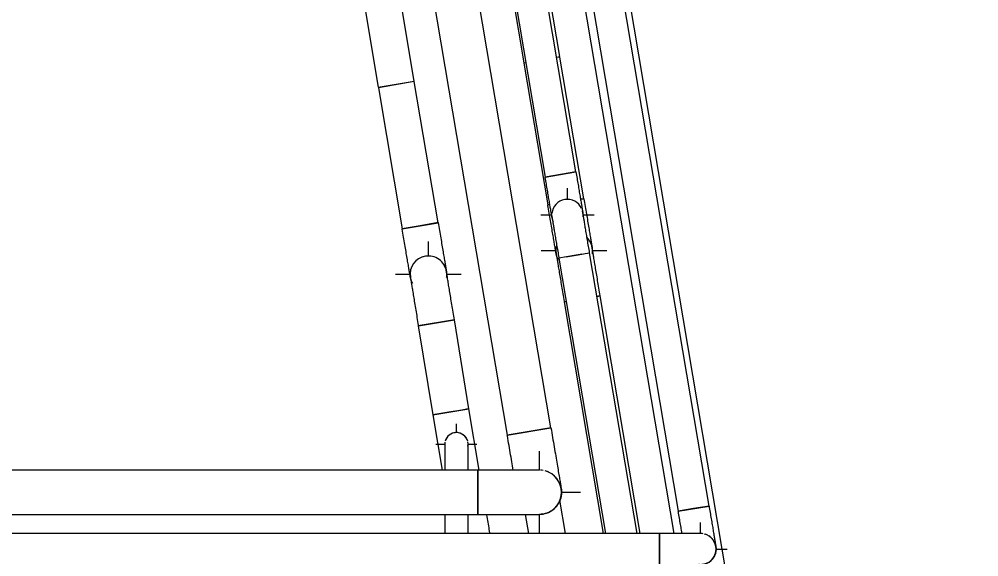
# Model space of a CAD drawing. Header units: millimetres. Extents: x -6115 to 17030, y -699 to 33206.
# Drawn here: x 8927 to 11267, y 3861 to 5171 of the extents above; entities that cross this region are included whole.
import ezdxf

# ---------------------------------------------------------------- set-up
doc = ezdxf.new("R2010")
doc.units = ezdxf.units.MM
for name, color, linetype, lineweight in [('A-____-____-DIMS', 211, 'Continuous', 9), ('A-____-____-DIMS-100', 211, 'Continuous', 9), ('P-PIPE-____-CNTR', 3, 'Continuous', 9), ('P-PIPE-____-OTLN', 3, 'Continuous', 9)]:
    doc.layers.add(name, color=color, linetype=linetype, lineweight=lineweight)
doc.styles.add('GOST Common', font='GOST_Common.ttf', dxfattribs={"width": 0.9, "height": 250})
doc.dimstyles.new('ADSK_Основной_2_5_мм', dxfattribs={"dimscale": 304.8, "dimtxt": 0.824897, "dimasz": 0.463911, "dimexe": 0.492126, "dimexo": 0.001615, "dimgap": 0.098425, "dimtad": 1, "dimdec": 0, "dimlfac": 304.8, "dimzin": 0, "dimdsep": 46, "dimtxsty": 'GOST Common', "dimblk1": 'OBLIQUE', "dimblk2": 'OBLIQUE', "dimsah": 1, "dimcen": 0.09, "dimdle": 0.492126, "dimazin": 0, "dimtfac": 1, "dimtdec": 4, "dimtix": 1, "dimtmove": 0, "dimatfit": 3, "dimfxl": 1, "dimtvp": 1, "dimtolj": 1, "dimtzin": 0, "dimlwd": 20, "dimlwe": 20, "dimarcsym": 2})

# ---------------------------------------------------------------- blocks, each defined once
blk = doc.blocks.new('ADSK_СтальСварка_Отвод_ГОСТ17375-2001 - Исполнение 2-V64-Генплан для листа')
at = {"layer": 'P-PIPE-____-OTLN', "color": 7, "lineweight": 20, "flags": 128}
blk.add_lwpolyline([(10074.9, 3917.9), (10074.6, 3919.7), (10073.9, 3923.8), (10073.2, 3927.9), (10072.5, 3932.1), (10071.8, 3936.4), (10071, 3940.8), (10070.3, 3945.2), (10069.5, 3949.7), (10068.7, 3954.3), (10068, 3958.9), (10067.2, 3963.5)], dxfattribs=at)
at = {"layer": 'P-PIPE-____-OTLN', "color": 7, "lineweight": 20}
for start, end in [(279.5958, 338.8608), (245.1701, 279.5958)]:
    blk.add_arc((10039.9, 3857.9), 44.5, start, end, dxfattribs=at)
blk = doc.blocks.new('ADSK_СтальСварка_Отвод_ГОСТ17375-2001 - Исполнение 2-V67-Генплан для листа')
at = {"layer": 'P-PIPE-____-OTLN', "color": 7, "lineweight": 20, "flags": 128}
for points in [[(9964.5, 4135.3), (9964.5, 4135.3), (9964.5, 4135.1), (9964.5, 4134.8), (9964.5, 4134.4), (9964.5, 4133.8), (9964.5, 4133.2), (9964.5, 4132.4), (9964.5, 4131.5), (9964.5, 4130.5), (9964.5, 4129.4), (9964.5, 4128.2), (9964.5, 4126.9), (9964.5, 4125.4), (9964.5, 4123.9), (9964.5, 4122.2), (9964.5, 4120.5), (9964.5, 4118.7), (9964.5, 4116.7), (9964.5, 4114.7), (9964.5, 4112.6), (9964.5, 4110.4), (9964.5, 4108.1), (9964.5, 4105.8), (9964.5, 4103.4), (9964.5, 4100.9), (9964.5, 4098.3), (9964.5, 4095.7), (9964.5, 4093), (9964.5, 4090.3), (9964.5, 4087.5), (9964.5, 4084.7), (9964.5, 4081.8), (9964.5, 4079), (9964.5, 4076), (9964.5, 4073.1)], [(10021.5, 4072.5), (10021.5, 4075.2), (10021.5, 4078.2), (10021.5, 4081.1), (10021.5, 4083.9), (10021.5, 4086.8), (10021.5, 4089.5), (10021.5, 4092.3), (10021.5, 4095), (10021.5, 4097.6), (10021.5, 4100.2), (10021.5, 4102.7), (10021.5, 4105.1), (10021.5, 4107.5), (10021.5, 4109.8), (10021.5, 4112), (10021.5, 4114.1), (10021.5, 4116.2), (10021.5, 4118.1), (10021.5, 4120), (10021.5, 4121.8), (10021.5, 4123.4), (10021.5, 4125), (10021.5, 4126.5), (10021.5, 4127.8), (10021.5, 4129.1), (10021.5, 4130.2), (10021.5, 4131.3), (10021.5, 4132.2), (10021.5, 4133), (10021.5, 4133.7), (10021.5, 4134.2), (10021.5, 4134.7), (10021.5, 4135), (10021.5, 4135.2), (10021.5, 4135.3), (10021.5, 4135.3)]]:
    blk.add_lwpolyline(points, dxfattribs=at)
at = {"layer": 'P-PIPE-____-OTLN', "color": 7, "lineweight": 20}
for start, end in [(90, 165), (15, 90), (173.7106, 188.8516), (352.1191, 6.2894)]:
    blk.add_arc((9993, 4135.3), 28.5, start, end, dxfattribs=at)
blk = doc.blocks.new('ADSK_СтальСварка_Отвод_ГОСТ17375-2001 - Исполнение 2-V69-Генплан для листа')
at = {"layer": 'P-PIPE-____-OTLN', "color": 7, "lineweight": 20}
for p, q in [((9900.2, 4424.1), (9944.1, 4431.3)), ((9944.1, 4431.3), (9988, 4438.5))]:
    blk.add_line(p, q, dxfattribs=at)
at = {"layer": 'P-PIPE-____-OTLN', "color": 7, "lineweight": 20, "flags": 128}
for points in [[(9880.7, 4542.5), (9880.8, 4542.4), (9880.8, 4542.2), (9880.9, 4541.7), (9881, 4541), (9881.1, 4540.2), (9881.3, 4539.1), (9881.5, 4537.9), (9881.7, 4536.5), (9882, 4535), (9882.3, 4533.2), (9882.6, 4531.3), (9882.9, 4529.2), (9883.3, 4526.9), (9883.7, 4524.5), (9884.1, 4521.9), (9884.6, 4519.1), (9885.1, 4516.2), (9885.6, 4513.2), (9886.1, 4510), (9886.6, 4506.6), (9887.2, 4503.2), (9887.8, 4499.6), (9888.4, 4495.9), (9889, 4492), (9889.7, 4488.1), (9890.3, 4484.1), (9891, 4479.9), (9891.7, 4475.7), (9892.4, 4471.4), (9893.1, 4467), (9893.8, 4462.6), (9894.6, 4458.1), (9895.3, 4453.5), (9896.1, 4448.9), (9896.9, 4444.3), (9897.6, 4439.6), (9898.4, 4434.9), (9899.2, 4430.1), (9899.9, 4425.4), (9900.2, 4424.1)], [(9988, 4438.5), (9987.2, 4443.3), (9986.4, 4448), (9985.7, 4452.7), (9984.9, 4457.4), (9984.1, 4462), (9983.4, 4466.7), (9982.6, 4471.2), (9981.9, 4475.8), (9981.1, 4480.2), (9980.4, 4484.6), (9979.7, 4489), (9979, 4493.2), (9978.3, 4497.4), (9977.7, 4501.4), (9977, 4505.4), (9976.4, 4509.2), (9975.8, 4513), (9975.2, 4516.6), (9974.6, 4520.1), (9974.1, 4523.5), (9973.5, 4526.7), (9973, 4529.8), (9972.5, 4532.7), (9972.1, 4535.5), (9971.6, 4538.2), (9971.2, 4540.6), (9970.9, 4543), (9970.5, 4545.1), (9970.2, 4547.1), (9969.9, 4548.9), (9969.6, 4550.5), (9969.4, 4552), (9969.2, 4553.2), (9969, 4554.3), (9968.8, 4555.2), (9968.7, 4555.9), (9968.6, 4556.5), (9968.6, 4556.8), (9968.6, 4556.9), (9968.6, 4556.9)]]:
    blk.add_lwpolyline(points, dxfattribs=at)
at = {"layer": 'P-PIPE-____-OTLN', "color": 7, "lineweight": 20}
for start, end in [(99.3111, 189.3111), (9.3111, 99.3111)]:
    blk.add_arc((9924.7, 4549.7), 44.5, start, end, dxfattribs=at)
blk = doc.blocks.new('ADSK_СтальСварка_Отвод_ГОСТ17375-2001 - Исполнение 2-V70-Генплан для листа')
at = {"layer": 'P-PIPE-____-OTLN', "color": 7, "lineweight": 20}
for p, q in [((9904.6, 4668.1), (9860.8, 4660.6)), ((9948.5, 4675.5), (9904.6, 4668.1))]:
    blk.add_line(p, q, dxfattribs=at)
at = {"layer": 'P-PIPE-____-OTLN', "color": 7, "lineweight": 20, "flags": 128}
for points in [[(9880.8, 4542.3), (9880.8, 4542.4), (9880.7, 4542.7), (9880.6, 4543.2), (9880.5, 4543.8), (9880.4, 4544.7), (9880.2, 4545.7), (9880, 4546.9), (9879.8, 4548.3), (9879.5, 4549.9), (9879.2, 4551.7), (9878.9, 4553.6), (9878.5, 4555.7), (9878.1, 4558), (9877.7, 4560.4), (9877.3, 4563), (9876.8, 4565.7), (9876.3, 4568.6), (9875.8, 4571.7), (9875.3, 4574.9), (9874.7, 4578.2), (9874.1, 4581.7), (9873.5, 4585.3), (9872.9, 4589), (9872.2, 4592.8), (9871.6, 4596.7), (9870.9, 4600.7), (9870.2, 4604.9), (9869.5, 4609.1), (9868.8, 4613.4), (9868, 4617.8), (9867.3, 4622.2), (9866.5, 4626.7), (9865.7, 4631.3), (9865, 4635.9), (9864.2, 4640.5), (9863.4, 4645.2), (9862.6, 4649.9), (9861.8, 4654.6), (9861, 4659.4), (9860.8, 4660.6)], [(9948.5, 4675.5), (9949.3, 4670.7), (9950.1, 4666), (9950.9, 4661.3), (9951.7, 4656.6), (9952.5, 4652), (9953.3, 4647.4), (9954.1, 4642.8), (9954.8, 4638.3), (9955.6, 4633.8), (9956.3, 4629.4), (9957, 4625.1), (9957.8, 4620.8), (9958.5, 4616.7), (9959.2, 4612.6), (9959.8, 4608.7), (9960.5, 4604.8), (9961.1, 4601.1), (9961.7, 4597.5), (9962.3, 4594), (9962.9, 4590.6), (9963.4, 4587.4), (9963.9, 4584.3), (9964.4, 4581.3), (9964.9, 4578.6), (9965.4, 4575.9), (9965.8, 4573.4), (9966.2, 4571.1), (9966.5, 4569), (9966.9, 4567), (9967.2, 4565.2), (9967.4, 4563.6), (9967.7, 4562.1), (9967.9, 4560.9), (9968.1, 4559.8), (9968.2, 4558.9), (9968.4, 4558.2), (9968.4, 4557.6), (9968.5, 4557.3), (9968.5, 4557.2), (9968.5, 4557.2)], [(9886.4, 4526.9), (9885.6, 4528.5), (9884.7, 4530.1), (9884, 4531.7), (9883.3, 4533.3), (9882.7, 4535), (9882.1, 4536.7), (9881.6, 4538.4), (9881.2, 4540.1), (9880.9, 4541.9), (9880.8, 4542.3)], [(9968.5, 4557.2), (9968.8, 4555.4), (9969, 4553.6), (9969.1, 4551.9), (9969.2, 4550.1), (9969.1, 4548.3), (9969, 4546.5), (9968.9, 4544.7), (9968.6, 4543), (9968.3, 4541.2)]]:
    blk.add_lwpolyline(points, dxfattribs=at)
at = {"layer": 'P-PIPE-____-OTLN', "color": 7, "lineweight": 20}
for start, end in [(19.7844, 24.5958), (174.5958, 177.3142), (184.7844, 189.5958), (9.5958, 12.3142)]:
    blk.add_arc((9924.7, 4549.7), 44.5, start, end, dxfattribs=at)
blk = doc.blocks.new('ADSK_СтальСварка_Отвод_ГОСТ17375-2001 - Исполнение 2-V71-Генплан для листа')
at = {"layer": 'P-PIPE-____-OTLN', "color": 7, "lineweight": 20}
for p, q in [((10335.8, 4495.7), (10343.7, 4497)), ((10255.9, 4482.3), (10260.6, 4483.1))]:
    blk.add_line(p, q, dxfattribs=at)
at = {"layer": 'P-PIPE-____-OTLN', "color": 7, "lineweight": 20, "flags": 128}
for points in [[(10343.7, 4497), (10342.9, 4501.8), (10342.1, 4506.5), (10341.3, 4511.2), (10340.5, 4515.9), (10339.8, 4520.5), (10339, 4525.2), (10338.2, 4529.7), (10337.4, 4534.3), (10336.7, 4538.7), (10336, 4543.1), (10335.2, 4547.4), (10334.5, 4551.7), (10333.8, 4555.8), (10333.1, 4559.9), (10332.5, 4563.9), (10331.8, 4567.7), (10331.2, 4571.4), (10330.6, 4575.1), (10330, 4578.6), (10329.4, 4581.9), (10328.9, 4585.2), (10328.4, 4588.2), (10327.9, 4591.2), (10327.4, 4594), (10327, 4596.6), (10326.5, 4599.1), (10326.1, 4601.4), (10325.8, 4603.6), (10325.5, 4605.5), (10325.2, 4607.3), (10324.9, 4609), (10324.6, 4610.4), (10324.4, 4611.7), (10324.2, 4612.8), (10324.1, 4613.7), (10324, 4614.4), (10323.9, 4614.9), (10323.8, 4615.2), (10323.8, 4615.4), (10323.8, 4615.4)], [(10236, 4600.6), (10236, 4600.5), (10236.1, 4600.2), (10236.2, 4599.8), (10236.3, 4599.1), (10236.4, 4598.2), (10236.6, 4597.2), (10236.8, 4596), (10237, 4594.6), (10237.3, 4593), (10237.6, 4591.3), (10237.9, 4589.3), (10238.3, 4587.2), (10238.7, 4585), (10239.1, 4582.5), (10239.5, 4579.9), (10240, 4577.2), (10240.5, 4574.3), (10241, 4571.2), (10241.5, 4568), (10242.1, 4564.7), (10242.7, 4561.3), (10243.3, 4557.7), (10243.9, 4554), (10244.5, 4550.1), (10245.2, 4546.2), (10245.9, 4542.2), (10246.6, 4538), (10247.3, 4533.8), (10248, 4529.5), (10248.7, 4525.1), (10249.5, 4520.7), (10250.2, 4516.2), (10251, 4511.6), (10251.8, 4507), (10252.6, 4502.4), (10253.3, 4497.7), (10254.1, 4493), (10254.9, 4488.3), (10255.7, 4483.5), (10255.9, 4482.3)]]:
    blk.add_lwpolyline(points, dxfattribs=at)
at = {"layer": 'P-PIPE-____-OTLN', "color": 7, "lineweight": 20}
for start, end in [(9.5507, 44.4942), (163.0385, 189.5507)]:
    blk.add_arc((10279.9, 4608), 44.5, start, end, dxfattribs=at)
blk = doc.blocks.new('ADSK_СтальСварка_Отвод_ГОСТ17375-2001 - Исполнение 2-V72-Генплан для листа')
at = {"layer": 'P-PIPE-____-OTLN', "color": 7, "lineweight": 20}
for p, q in [((10303.8, 4733.7), (10295.9, 4732.4)), ((10220.6, 4719.7), (10216, 4718.9))]:
    blk.add_line(p, q, dxfattribs=at)
at = {"layer": 'P-PIPE-____-OTLN', "color": 7, "lineweight": 20, "flags": 128}
for points in [[(10303.8, 4733.7), (10304.6, 4729), (10305.4, 4724.3), (10306.2, 4719.6), (10307, 4714.9), (10307.8, 4710.2), (10308.5, 4705.6), (10309.3, 4701), (10310.1, 4696.5), (10310.8, 4692), (10311.6, 4687.7), (10312.3, 4683.3), (10313, 4679.1), (10313.7, 4674.9), (10314.4, 4670.9), (10315.1, 4666.9), (10315.7, 4663.1), (10316.4, 4659.3), (10317, 4655.7), (10317.6, 4652.2), (10318.1, 4648.8), (10318.7, 4645.6), (10319.2, 4642.5), (10319.7, 4639.6), (10320.2, 4636.8), (10320.6, 4634.2), (10321, 4631.7), (10321.4, 4629.4), (10321.8, 4627.2), (10322.1, 4625.3), (10322.4, 4623.4), (10322.7, 4621.8), (10323, 4620.4), (10323.2, 4619.1), (10323.3, 4618), (10323.5, 4617.1), (10323.6, 4616.4), (10323.7, 4615.9), (10323.8, 4615.6), (10323.8, 4615.4), (10323.8, 4615.4)], [(10236, 4600.6), (10236, 4600.7), (10236, 4600.9), (10235.9, 4601.4), (10235.8, 4602.1), (10235.6, 4602.9), (10235.5, 4604), (10235.3, 4605.2), (10235, 4606.6), (10234.8, 4608.2), (10234.5, 4609.9), (10234.1, 4611.8), (10233.8, 4613.9), (10233.4, 4616.2), (10233, 4618.6), (10232.5, 4621.2), (10232.1, 4624), (10231.6, 4626.9), (10231.1, 4629.9), (10230.5, 4633.1), (10230, 4636.5), (10229.4, 4639.9), (10228.8, 4643.5), (10228.2, 4647.2), (10227.5, 4651), (10226.8, 4655), (10226.2, 4659), (10225.5, 4663.1), (10224.7, 4667.3), (10224, 4671.6), (10223.3, 4676), (10222.5, 4680.5), (10221.8, 4685), (10221, 4689.5), (10220.2, 4694.1), (10219.4, 4698.8), (10218.6, 4703.5), (10217.8, 4708.2), (10217, 4712.9), (10216.2, 4717.6), (10216, 4718.9)], [(10323.8, 4615.4), (10324.1, 4613.6), (10324.2, 4611.9), (10324.4, 4610.1), (10324.4, 4608.3), (10324.4, 4606.5), (10324.3, 4604.8), (10324.1, 4603), (10323.9, 4601.2), (10323.6, 4599.5)], [(10241.7, 4585.2), (10240.8, 4586.7), (10240, 4588.3), (10239.3, 4589.9), (10238.6, 4591.6), (10237.9, 4593.2), (10237.4, 4594.9), (10236.9, 4596.6), (10236.5, 4598.4), (10236.1, 4600.1), (10236, 4600.6)]]:
    blk.add_lwpolyline(points, dxfattribs=at)
at = {"layer": 'P-PIPE-____-OTLN', "color": 7, "lineweight": 20}
for start, end in [(174.5958, 177.3142), (19.7844, 24.5958), (9.5958, 12.3142), (184.7844, 189.5958)]:
    blk.add_arc((10279.9, 4608), 44.5, start, end, dxfattribs=at)
blk = doc.blocks.new('ADSK_СтальСварка_Отвод_ГОСТ17375-2001 - Исполнение 2-V79-Генплан для листа')
at = {"layer": 'P-PIPE-____-OTLN', "color": 7, "lineweight": 20}
for p, q in [((10284.4, 4799.2), (10247, 4792.9)), ((10247, 4792.9), (10209.5, 4786.6))]:
    blk.add_line(p, q, dxfattribs=at)
at = {"layer": 'P-PIPE-____-OTLN', "color": 7, "lineweight": 20, "flags": 128}
for points in [[(10284.4, 4799.2), (10285.1, 4795.3), (10285.8, 4791.4), (10286.4, 4787.4), (10287.1, 4783.5), (10287.8, 4779.6), (10288.4, 4775.8), (10289.1, 4772), (10289.7, 4768.2), (10290.3, 4764.5), (10290.9, 4760.8), (10291.5, 4757.2), (10292.1, 4753.7), (10292.7, 4750.2), (10293.3, 4746.9), (10293.9, 4743.6), (10294.4, 4740.4), (10294.9, 4737.2), (10295.4, 4734.2), (10295.9, 4731.3), (10296.4, 4728.5), (10296.9, 4725.8), (10297.3, 4723.2), (10297.7, 4720.8), (10298.1, 4718.5), (10298.5, 4716.3), (10298.8, 4714.2), (10299.1, 4712.3), (10299.5, 4710.5), (10299.7, 4708.8), (10300, 4707.3), (10300.2, 4706), (10300.4, 4704.8), (10300.6, 4703.7), (10300.7, 4702.8), (10300.9, 4702.1), (10301, 4701.5), (10301, 4701), (10301.1, 4700.8), (10301.1, 4700.6), (10301.1, 4700.6)], [(10226.2, 4688), (10226.2, 4688), (10226.1, 4688.3), (10226.1, 4688.7), (10226, 4689.2), (10225.8, 4689.9), (10225.7, 4690.8), (10225.5, 4691.8), (10225.3, 4693), (10225.1, 4694.3), (10224.9, 4695.7), (10224.6, 4697.4), (10224.3, 4699.1), (10224, 4701), (10223.6, 4703), (10223.3, 4705.2), (10222.9, 4707.5), (10222.5, 4709.9), (10222, 4712.4), (10221.6, 4715.1), (10221.1, 4717.9), (10220.6, 4720.8), (10220.1, 4723.7), (10219.6, 4726.8), (10219.1, 4730), (10218.5, 4733.3), (10217.9, 4736.7), (10217.4, 4740.1), (10216.8, 4743.6), (10216.2, 4747.2), (10215.6, 4750.8), (10214.9, 4754.5), (10214.3, 4758.3), (10213.6, 4762.1), (10213, 4765.9), (10212.3, 4769.8), (10211.7, 4773.7), (10211, 4777.6), (10210.4, 4781.6), (10209.7, 4785.5), (10209.5, 4786.6)], [(10229.6, 4677.5), (10228.9, 4678.9), (10228.3, 4680.3), (10227.8, 4681.7), (10227.3, 4683.1), (10226.9, 4684.6), (10226.6, 4686.1), (10226.3, 4687.6), (10226.2, 4688)], [(10301.1, 4700.6), (10301.3, 4699.1), (10301.5, 4697.6), (10301.6, 4696.1), (10301.6, 4694.6), (10301.6, 4693.1), (10301.5, 4691.5), (10301.4, 4690)]]:
    blk.add_lwpolyline(points, dxfattribs=at)
at = {"layer": 'P-PIPE-____-OTLN', "color": 7, "lineweight": 20}
for start, end in [(184.7844, 192.3142), (6.0662, 12.3142)]:
    blk.add_arc((10263.6, 4694.3), 38, start, end, dxfattribs=at)
blk = doc.blocks.new('ADSK_СтальСварка_Отвод_ГОСТ17375-2001 - Исполнение 2-V90-Генплан для листа')
at = {"layer": 'P-PIPE-____-OTLN', "color": 7, "lineweight": 20}
for p, q in [((10488.1, 3917.9), (10488.1, 3879.9)), ((10488.1, 3879.9), (10488.1, 3841.9))]:
    blk.add_line(p, q, dxfattribs=at)
at = {"layer": 'P-PIPE-____-OTLN', "color": 7, "lineweight": 20, "flags": 128}
for points in [[(10588.1, 3917.9), (10588, 3917.9), (10587.8, 3917.9), (10587.4, 3917.9), (10586.8, 3917.9), (10586.1, 3917.9), (10585.2, 3917.9), (10584.2, 3917.9), (10583, 3917.9), (10581.7, 3917.9), (10580.2, 3917.9), (10578.6, 3917.9), (10576.8, 3917.9), (10574.9, 3917.9), (10572.8, 3917.9), (10570.6, 3917.9), (10568.3, 3917.9), (10565.9, 3917.9), (10563.3, 3917.9), (10560.6, 3917.9), (10557.8, 3917.9), (10554.9, 3917.9), (10551.8, 3917.9), (10548.7, 3917.9), (10545.5, 3917.9), (10542.1, 3917.9), (10538.7, 3917.9), (10535.2, 3917.9), (10531.7, 3917.9), (10528, 3917.9), (10524.4, 3917.9), (10520.6, 3917.9), (10516.8, 3917.9), (10512.9, 3917.9), (10509, 3917.9), (10505.1, 3917.9), (10501.2, 3917.9), (10497.2, 3917.9), (10493.2, 3917.9), (10489.2, 3917.9), (10488.1, 3917.9)], [(10488.1, 3841.9), (10492.1, 3841.9), (10496.1, 3841.9), (10500.1, 3841.9), (10504, 3841.9), (10508, 3841.9), (10511.9, 3841.9), (10515.8, 3841.9), (10519.6, 3841.9), (10523.3, 3841.9), (10527.1, 3841.9), (10530.7, 3841.9), (10534.3, 3841.9), (10537.8, 3841.9), (10541.2, 3841.9), (10544.6, 3841.9), (10547.8, 3841.9), (10551, 3841.9), (10554.1, 3841.9), (10557, 3841.9), (10559.9, 3841.9), (10562.6, 3841.9), (10565.2, 3841.9), (10567.7, 3841.9), (10570, 3841.9), (10572.3, 3841.9), (10574.4, 3841.9), (10576.3, 3841.9), (10578.1, 3841.9), (10579.8, 3841.9), (10581.3, 3841.9), (10582.7, 3841.9), (10583.9, 3841.9), (10585, 3841.9), (10585.9, 3841.9), (10586.7, 3841.9), (10587.3, 3841.9), (10587.7, 3841.9), (10588, 3841.9), (10588.1, 3841.9), (10588.1, 3841.9)]]:
    blk.add_lwpolyline(points, dxfattribs=at)
at = {"layer": 'P-PIPE-____-OTLN', "color": 7, "lineweight": 20}
for start, end in [(83.7106, 93.4781), (0, 75), (285, 0), (266.4704, 276.2894)]:
    blk.add_arc((10588.1, 3879.9), 38, start, end, dxfattribs=at)
blk = doc.blocks.new('ADSK_СтальСварка_Отвод_ГОСТ17375-2001 - Исполнение 2-V91-Генплан для листа')
at = {"layer": 'P-PIPE-____-OTLN', "color": 7, "lineweight": 20}
for p, q in [((10571.4, 3978.5), (10534, 3972.2)), ((10608.9, 3984.8), (10571.4, 3978.5))]:
    blk.add_line(p, q, dxfattribs=at)
at = {"layer": 'P-PIPE-____-OTLN', "color": 7, "lineweight": 20, "flags": 128}
for points in [[(10608.9, 3984.8), (10609.6, 3980.9), (10610.2, 3977), (10610.9, 3973), (10611.6, 3969.1), (10612.2, 3965.2), (10612.9, 3961.4), (10613.5, 3957.6), (10614.2, 3953.8), (10614.8, 3950.1), (10615.4, 3946.4), (10616, 3942.8), (10616.6, 3939.3), (10617.2, 3935.8), (10617.8, 3932.5), (10618.3, 3929.2), (10618.9, 3926), (10619.4, 3922.8), (10619.9, 3919.8), (10620.4, 3916.9), (10620.9, 3914.1), (10621.3, 3911.4), (10621.8, 3908.8), (10622.2, 3906.4), (10622.6, 3904.1), (10622.9, 3901.9), (10623.3, 3899.8), (10623.6, 3897.9), (10623.9, 3896.1), (10624.2, 3894.4), (10624.5, 3892.9), (10624.7, 3891.6), (10624.9, 3890.4), (10625.1, 3889.3), (10625.2, 3888.4), (10625.3, 3887.7), (10625.4, 3887.1), (10625.5, 3886.6), (10625.6, 3886.4), (10625.6, 3886.2), (10625.6, 3886.2)], [(10543, 3918.9), (10542.4, 3922.3), (10541.8, 3925.7), (10541.2, 3929.2), (10540.6, 3932.8), (10540, 3936.4), (10539.4, 3940.1), (10538.8, 3943.9), (10538.1, 3947.7), (10537.5, 3951.5), (10536.8, 3955.4), (10536.2, 3959.3), (10535.5, 3963.2), (10534.8, 3967.2), (10534.2, 3971.1), (10534, 3972.2)], [(10625.6, 3886.2), (10625.8, 3884.7), (10626, 3883.2), (10626.1, 3881.7), (10626.1, 3880.2), (10626.1, 3878.7), (10626, 3877.1), (10625.9, 3875.6), (10625.7, 3874.1), (10625.4, 3872.6), (10625.1, 3871.1), (10624.7, 3869.7), (10624.3, 3868.2), (10623.8, 3866.8), (10623.2, 3865.4), (10622.6, 3864), (10622, 3862.6), (10621.2, 3861.3), (10620.5, 3860), (10619.6, 3858.7), (10618.8, 3857.4), (10617.8, 3856.2), (10616.9, 3855.1), (10615.9, 3853.9)], [(10594.4, 3842.4), (10592.9, 3842.2), (10591.4, 3842), (10589.9, 3841.9), (10588.4, 3841.9), (10586.9, 3841.9), (10585.4, 3842), (10583.9, 3842.1)], [(10613.7, 3851.8), (10612.5, 3850.8), (10611.4, 3849.8), (10610.1, 3848.9), (10608.9, 3848.1), (10607.6, 3847.3), (10606.3, 3846.5), (10604.9, 3845.8), (10603.6, 3845.2), (10602.1, 3844.6), (10600.7, 3844.1), (10599.3, 3843.6), (10597.8, 3843.2), (10596.3, 3842.8), (10594.9, 3842.5), (10594.4, 3842.4)]]:
    blk.add_lwpolyline(points, dxfattribs=at)
at = {"layer": 'P-PIPE-____-OTLN', "color": 7, "lineweight": 20}
for start, end in [(79.7844, 87.3142), (64.7844, 72.3142), (49.7844, 57.3142), (34.7844, 42.3142), (19.7844, 27.3142), (4.7844, 12.3142), (334.7844, 342.3142), (349.7844, 357.3142), (264.5958, 267.3142), (274.7844, 279.5958), (279.5958, 282.3142), (289.7844, 297.3142), (304.7844, 312.3142), (319.7844, 327.3142)]:
    blk.add_arc((10588.1, 3879.9), 38, start, end, dxfattribs=at)
blk = doc.blocks.new('ADSK_СтальСварка_Отвод_ГОСТ17375-2001 - Исполнение 2-V92-Генплан для листа')
at = {"layer": 'P-PIPE-____-OTLN', "color": 7, "lineweight": 20}
for p, q in [((10045.3, 4072.5), (10045.3, 4018.5)), ((10045.3, 4018.5), (10045.3, 3964.5))]:
    blk.add_line(p, q, dxfattribs=at)
at = {"layer": 'P-PIPE-____-OTLN', "color": 7, "lineweight": 20, "flags": 128}
for points in [[(10195.3, 4072.5), (10195.2, 4072.5), (10194.8, 4072.5), (10194.2, 4072.5), (10193.4, 4072.5), (10192.3, 4072.5), (10191, 4072.5), (10189.5, 4072.5), (10187.7, 4072.5), (10185.7, 4072.5), (10183.5, 4072.5), (10181, 4072.5), (10178.4, 4072.5), (10175.5, 4072.5), (10172.4, 4072.5), (10169.1, 4072.5), (10165.6, 4072.5), (10162, 4072.5), (10158.1, 4072.5), (10154, 4072.5), (10149.8, 4072.5), (10145.4, 4072.5), (10140.9, 4072.5), (10136.2, 4072.5), (10131.3, 4072.5), (10126.4, 4072.5), (10121.3, 4072.5), (10116, 4072.5), (10110.7, 4072.5), (10105.2, 4072.5), (10099.7, 4072.5), (10094, 4072.5), (10088.3, 4072.5), (10082.5, 4072.5), (10076.7, 4072.5), (10070.8, 4072.5), (10064.9, 4072.5), (10058.9, 4072.5), (10052.9, 4072.5), (10046.9, 4072.5), (10045.3, 4072.5)], [(10045.3, 3964.5), (10051.3, 3964.5), (10057.3, 3964.5), (10063.3, 3964.5), (10069.2, 3964.5), (10075.1, 3964.5), (10081, 3964.5), (10086.8, 3964.5), (10092.5, 3964.5), (10098.2, 3964.5), (10103.7, 3964.5), (10109.2, 3964.5), (10114.6, 3964.5), (10119.8, 3964.5), (10125, 3964.5), (10130, 3964.5), (10134.9, 3964.5), (10139.6, 3964.5), (10144.2, 3964.5), (10148.7, 3964.5), (10152.9, 3964.5), (10157, 3964.5), (10160.9, 3964.5), (10164.7, 3964.5), (10168.2, 3964.5), (10171.5, 3964.5), (10174.7, 3964.5), (10177.6, 3964.5), (10180.3, 3964.5), (10182.8, 3964.5), (10185.1, 3964.5), (10187.2, 3964.5), (10189, 3964.5), (10190.6, 3964.5), (10192, 3964.5), (10193.1, 3964.5), (10194, 3964.5), (10194.7, 3964.5), (10195.1, 3964.5), (10195.3, 3964.5), (10195.3, 3964.5)]]:
    blk.add_lwpolyline(points, dxfattribs=at)
at = {"layer": 'P-PIPE-____-OTLN', "color": 7, "lineweight": 20}
for start, end in [(0, 75), (285, 0)]:
    blk.add_arc((10195.3, 4018.5), 54, start, end, dxfattribs=at)
blk = doc.blocks.new('ADSK_СтальСварка_Отвод_ГОСТ17375-2001 - Исполнение 2-V93-Генплан для листа')
at = {"layer": 'P-PIPE-____-OTLN', "color": 7, "lineweight": 20}
for p, q in [((10170.3, 4166.4), (10117.1, 4157.4)), ((10223.6, 4175.4), (10170.3, 4166.4))]:
    blk.add_line(p, q, dxfattribs=at)
at = {"layer": 'P-PIPE-____-OTLN', "color": 7, "lineweight": 20, "flags": 128}
for points in [[(10223.6, 4175.4), (10224.6, 4169.5), (10225.6, 4163.6), (10226.6, 4157.7), (10227.5, 4151.8), (10228.5, 4146), (10229.5, 4140.2), (10230.5, 4134.5), (10231.4, 4128.9), (10232.4, 4123.3), (10233.3, 4117.8), (10234.2, 4112.4), (10235.1, 4107.1), (10236, 4101.9), (10236.8, 4096.8), (10237.7, 4091.9), (10238.5, 4087.1), (10239.3, 4082.4), (10240, 4077.9), (10240.8, 4073.5), (10241.5, 4069.3), (10242.2, 4065.2), (10242.8, 4061.4), (10243.5, 4057.7), (10244, 4054.2), (10244.6, 4050.9), (10245.1, 4047.8), (10245.6, 4044.9), (10246.1, 4042.3), (10246.5, 4039.8), (10246.9, 4037.5), (10247.2, 4035.5), (10247.5, 4033.7), (10247.8, 4032.1), (10248, 4030.8), (10248.2, 4029.6), (10248.3, 4028.7), (10248.5, 4028.1), (10248.5, 4027.7), (10248.6, 4027.5), (10248.6, 4027.5)], [(10131.4, 4072.6), (10130.6, 4077.5), (10129.7, 4082.5), (10128.9, 4087.7), (10128, 4092.9), (10127.1, 4098.3), (10126.1, 4103.8), (10125.2, 4109.3), (10124.2, 4115), (10123.3, 4120.7), (10122.3, 4126.4), (10121.3, 4132.2), (10120.3, 4138.1), (10119.3, 4144), (10118.3, 4149.9), (10117.3, 4155.8), (10117.1, 4157.4)], [(10248.6, 4027.5), (10248.9, 4025.3), (10249.1, 4023.2), (10249.3, 4021), (10249.3, 4018.9), (10249.3, 4016.7), (10249.2, 4014.6), (10249, 4012.4), (10248.7, 4010.3), (10248.3, 4008.1), (10247.9, 4006), (10247.3, 4003.9), (10246.7, 4001.9), (10246, 3999.8), (10245.2, 3997.8), (10244.3, 3995.8), (10243.4, 3993.9), (10242.4, 3992), (10241.3, 3990.1), (10240.1, 3988.3), (10238.9, 3986.6), (10237.6, 3984.8), (10236.2, 3983.2), (10234.7, 3981.6), (10233.2, 3980), (10231.7, 3978.5), (10230, 3977.1), (10228.4, 3975.8), (10226.6, 3974.5), (10224.8, 3973.3), (10223, 3972.1), (10221.1, 3971), (10219.2, 3970.1), (10217.3, 3969.1), (10215.3, 3968.3), (10213.2, 3967.5), (10211.2, 3966.9), (10209.1, 3966.3), (10207, 3965.8), (10204.9, 3965.3), (10204.3, 3965.2)], [(10204.3, 3965.2), (10202.2, 3964.9), (10200, 3964.7), (10197.9, 3964.5), (10195.7, 3964.5)]]:
    blk.add_lwpolyline(points, dxfattribs=at)
at = {"layer": 'P-PIPE-____-OTLN', "color": 7, "lineweight": 20}
for start, end in [(79.7844, 87.3142), (64.7844, 72.3142), (49.7844, 57.3142), (34.7844, 42.3142), (19.7844, 27.3142), (4.7844, 12.3142), (334.7844, 342.3142), (349.7844, 357.3142), (304.7844, 312.3142), (319.7844, 327.3142), (274.7844, 279.5958), (279.5958, 282.3142), (289.7844, 297.3142)]:
    blk.add_arc((10195.3, 4018.5), 54, start, end, dxfattribs=at)
blk = doc.blocks.new('ADSK_СтальСварка_Отвод_ГОСТ17375-2001 - Исполнение 2-V97-Генплан для листа')
at = {"layer": 'P-PIPE-____-OTLN', "color": 7, "lineweight": 20}
for p, q in [((10261.6, 4592.5), (10270.5, 4594)), ((10270.6, 4594.1), (10280.2, 4595.7)), ((10280.3, 4595.7), (10289.9, 4597.3)), ((10290, 4597.3), (10299, 4598.8)), ((10299.1, 4598.9), (10306.7, 4600.2)), ((10306.8, 4600.2), (10312.7, 4601.2)), ((10312.8, 4601.2), (10316.4, 4601.8)), ((10316.5, 4601.8), (10317.8, 4602))]:
    blk.add_line(p, q, dxfattribs=at)
at = {"layer": 'P-PIPE-____-OTLN', "color": 7, "lineweight": 20, "flags": 128}
for points in [[(10226.2, 4688), (10226.2, 4687.9), (10226.2, 4687.6), (10226.3, 4687.3), (10226.4, 4686.7), (10226.5, 4686), (10226.7, 4685.1), (10226.8, 4684.1), (10227, 4683), (10227.2, 4681.6), (10227.5, 4680.2), (10227.8, 4678.6), (10228.1, 4676.8), (10228.4, 4674.9), (10228.7, 4672.9), (10229.1, 4670.7), (10229.5, 4668.5), (10229.9, 4666), (10230.3, 4663.5), (10230.8, 4660.8), (10231.2, 4658.1), (10231.7, 4655.2), (10232.2, 4652.2), (10232.8, 4649.1), (10233.3, 4645.9), (10233.8, 4642.6), (10234.4, 4639.3), (10235, 4635.8), (10235.6, 4632.3), (10236.2, 4628.7), (10236.8, 4625.1), (10237.4, 4621.4), (10238.1, 4617.6), (10238.7, 4613.8), (10239.4, 4610), (10240, 4606.1), (10240.7, 4602.2), (10241.3, 4598.3), (10242, 4594.4), (10242.7, 4590.4), (10242.9, 4589.4)], [(10317.8, 4602), (10317.1, 4606), (10316.5, 4609.9), (10315.8, 4613.8), (10315.1, 4617.7), (10314.5, 4621.6), (10313.8, 4625.5), (10313.2, 4629.3), (10312.5, 4633), (10311.9, 4636.8), (10311.3, 4640.4), (10310.7, 4644), (10310.1, 4647.6), (10309.5, 4651), (10308.9, 4654.4), (10308.4, 4657.7), (10307.8, 4660.9), (10307.3, 4664), (10306.8, 4667), (10306.3, 4670), (10305.8, 4672.8), (10305.4, 4675.5), (10304.9, 4678), (10304.5, 4680.5), (10304.1, 4682.8), (10303.8, 4685), (10303.4, 4687.1), (10303.1, 4689), (10302.8, 4690.8), (10302.5, 4692.4), (10302.3, 4693.9), (10302, 4695.3), (10301.8, 4696.5), (10301.6, 4697.5), (10301.5, 4698.5), (10301.4, 4699.2), (10301.3, 4699.8), (10301.2, 4700.2), (10301.1, 4700.5), (10301.1, 4700.6), (10301.1, 4700.6)]]:
    blk.add_lwpolyline(points, dxfattribs=at)
at = {"layer": 'P-PIPE-____-OTLN', "color": 7, "lineweight": 20}
for start, end in [(99.5958, 174.5958), (24.5958, 99.5958), (6.0662, 15.8821), (183.3035, 193.0739)]:
    blk.add_arc((10263.6, 4694.3), 38, start, end, dxfattribs=at)
blk = doc.blocks.new('DIMBLOCK3-Генплан для листа')
at = {"layer": 'A-____-____-DIMS-100', "lineweight": 20}
for p, q in [((7340, 2304.2), (7340, 4570)), ((10588.1, 2304.2), (10588.1, 3729.9)), ((7190, 2304.2), (10738.1, 2304.2)), ((7340, 2304.2), (7340, 2154.2)), ((10588.1, 2304.2), (10588.1, 2154.2))]:
    blk.add_line(p, q, dxfattribs=at)
at = {"layer": 'A-____-____-DIMS-100', "lineweight": 40}
for p, q in [((7340, 2304.2), (7410.7, 2374.9)), ((10588.1, 2304.2), (10658.8, 2374.9)), ((7340, 2304.2), (7269.3, 2233.5)), ((10588.1, 2304.2), (10517.4, 2233.5))]:
    blk.add_line(p, q, dxfattribs=at)
at = {"layer": 'A-____-____-DIMS-100', "color": 0, "lineweight": 20, "insert": (8638.1, 2661), "char_height": 250, "width": 782.412, "attachment_point": 1, "line_spacing_factor": 1.022761, "style": 'GOST Common'}
blk.add_mtext('3248', dxfattribs=at)
blk = doc.blocks.new('_Oblique')
at = {"color": 0, "linetype": 'ByBlock', "lineweight": -2}
blk.add_line((-0.5, -0.5), (0.5, 0.5), dxfattribs=at)

msp = doc.modelspace()

# ---------------------------------------------------------------- linework, layer by layer
at = {"layer": 'P-PIPE-____-CNTR', "color": 7, "lineweight": 20}
for p, q in [((10263.6492, 4732.0225), (10263.6492, 4759.2988)), ((10198.6492, 4694.2988), (10226.3788, 4694.2988)), ((10301.4259, 4694.2988), (10328.6492, 4694.2988)), ((9924.6535, 4592.7462), (9924.6535, 4629.7421)), ((10199.9147, 4607.9888), (10235.1292, 4607.9888)), ((10324.6493, 4607.9888), (10359.9147, 4607.9888)), ((9844.6535, 4549.7421), (9879.846, 4549.7421)), ((9969.3509, 4549.7421), (10004.6535, 4549.7421)), ((9993, 4163.574), (9993, 4185.3369)), ((9943, 4135.3369), (9965.074, 4135.3369)), ((10020.926, 4135.3369), (10043, 4135.3369)), ((10195.3179, 4071.9154), (10195.3179, 4118.4787)), ((10250.3271, 4018.4787), (10295.3179, 4018.4787)), ((10195.3179, 3918.4787), (10195.3179, 3965.042)), ((10588.1153, 3917.5091), (10588.1153, 3944.8999)), ((10626.1813, 3879.8999), (10653.1153, 3879.8999))]:
    msp.add_line(p, q, dxfattribs=at)
at = {"layer": 'P-PIPE-____-OTLN'}
for p, q in [((11266.6894, 180.9719), (9139.7397, 12761.8625)), ((10245.2058, 5080.2435), (8951.1534, 12734.553)), ((9031.2787, 12743.5259), (10523.369, 3917.8241)), ((8583.7553, 12214.1915), (9802.4881, 5005.3968)), ((9890.2428, 5020.2328), (8674.0182, 12214.1915)), ((8948.8002, 12214.5678), (10157.4511, 5065.4075)), ((10237.4273, 5078.9285), (10245.2058, 5080.2435)), ((10157.4511, 5065.4075), (10161.9751, 5066.1724)), ((9802.4881, 5005.3968), (9890.2428, 5020.2328))]:
    msp.add_line(p, q, dxfattribs=at)
at = {"layer": 'P-PIPE-____-OTLN', "color": 7, "lineweight": 20}
for p, q in [((9053.0306, 12731.9541), (10533.9773, 3972.1663)), ((10608.9139, 3984.8352), (9127.9672, 12744.623)), ((8754.9686, 12214.1915), (10117.069, 4157.3783)), ((10223.5579, 4175.3815), (8864.4932, 12214.2382)), ((8965.0985, 12147.2562), (10209.5112, 4786.5651)), ((10284.4479, 4799.2341), (9040.0351, 12159.9251)), ((10245.3725, 5079.2575), (10237.594, 5077.9425)), ((10303.7884, 4733.7278), (10245.3725, 5079.2575)), ((10162.1418, 5065.1864), (10157.6178, 5064.4215)), ((10157.6178, 5064.4215), (10216.0337, 4718.8918)), ((9890.4095, 5019.2468), (9802.6548, 5004.4108)), ((9948.5272, 4675.481), (9890.4095, 5019.2468)), ((9802.6548, 5004.4108), (9860.7725, 4660.6451)), ((10209.5112, 4786.5651), (10284.4479, 4799.2341)), ((10295.9355, 4732.4001), (10303.7884, 4733.7278)), ((10216.0337, 4718.8918), (10220.6338, 4719.6695)), ((9860.7725, 4660.6451), (9948.5272, 4675.481)), ((10280.2161, 4595.6806), (10242.7478, 4589.3461)), ((10242.7478, 4589.3461), (10356.2638, 3917.8999)), ((10289.9136, 4597.3201), (10280.32, 4595.6981)), ((10298.9503, 4598.8478), (10290.0213, 4597.3383)), ((10433.3423, 3917.8999), (10317.6844, 4602.015)), ((10343.7083, 4497.0356), (10335.7749, 4495.7008)), ((10441.1495, 3917.8999), (10343.7083, 4497.0356)), ((10260.6352, 4483.0583), (10255.9419, 4482.2686)), ((10255.9419, 4482.2686), (10350.8986, 3917.8999)), ((9987.9825, 4438.523), (9900.1551, 4424.1233)), ((9900.1551, 4424.1233), (9935.7506, 4207.0177)), ((10023.578, 4221.4174), (9987.9825, 4438.523)), ((9935.7506, 4207.0177), (10023.578, 4221.4174)), ((9979.6643, 4214.2176), (9935.7869, 4206.7996)), ((9991.0206, 4216.1375), (9979.6643, 4214.2176)), ((10001.6029, 4217.9266), (9991.0207, 4216.1375)), ((10010.6902, 4219.4629), (10001.6032, 4217.9266)), ((10017.6632, 4220.6418), (10010.6907, 4219.463)), ((10022.0465, 4221.3828), (10017.6638, 4220.6419)), ((10023.5416, 4221.6356), (10022.0476, 4221.383)), ((10048.772, 4072.3984), (10023.5416, 4221.6356)), ((9935.7869, 4206.7996), (9958.4954, 4072.4787)), ((10117.069, 4157.3783), (10223.5579, 4175.3815)), ((10045.3179, 4072.4787), (7571.1535, 4072.4787)), ((10045.3179, 3964.4787), (10045.3179, 4072.4787)), ((10533.9773, 3972.1663), (10608.9139, 3984.8352)), ((7571.1535, 3964.4787), (10045.3179, 3964.4787)), ((9964.5, 3964.5388), (9964.5, 3917.8999)), ((10021.5, 3917.8999), (10021.5, 3964.4964)), ((10488.1153, 3917.8999), (7571.1535, 3917.8999)), ((10488.1153, 3841.8999), (10488.1153, 3917.8999))]:
    msp.add_line(p, q, dxfattribs=at)
at = {"layer": 'P-PIPE-____-OTLN', "color": 52, "lineweight": 20}
for p, q in [((10259.1596, 3917.8999), (10245.4815, 3998.8057)), ((10161.0135, 3964.5291), (10168.8967, 3917.8999))]:
    msp.add_line(p, q, dxfattribs=at)
at = {"layer": 'P-PIPE-____-OTLN', "color": 7, "lineweight": 20}
for centre, radius, start, end in [((10279.9147, 4607.9888), 44.5, 178.2709993, 180), ((9924.6535, 4549.7421), 44.5, 106.3203263, 108), ((10279.9147, 4607.9888), 44.5, 180, 182.6738279), ((9924.6535, 4549.7421), 44.5, 178.2085229, 180), ((9924.6535, 4549.7421), 44.5, 180, 182.6965486), ((9993, 4135.3369), 28.5, 154.7844427, 162.314153), ((9993, 4135.3369), 28.5, 139.7844427, 147.314153), ((9993, 4135.3369), 28.5, 124.7844427, 129.5958), ((9993, 4135.3369), 28.5, 109.7844427, 114.5958), ((9993, 4135.3369), 28.5, 99.5958, 102.314153), ((9993, 4135.3369), 28.5, 94.7844427, 99.5958), ((9993, 4135.3369), 28.5, 79.7844427, 87.314153), ((9993, 4135.3369), 28.5, 64.7844427, 72.314153), ((9993, 4135.3369), 28.5, 49.7844427, 57.314153), ((9993, 4135.3369), 28.5, 34.7844427, 39.5958), ((9993, 4135.3369), 28.5, 19.7844427, 24.5958), ((9993, 4135.3369), 28.5, 4.7844427, 12.314153), ((9993, 4135.3369), 28.5, 177.2455838, 180), ((9993, 4135.3369), 28.5, 180, 184.1373983), ((9993, 4135.3369), 28.5, 169.7844427, 177.314153), ((9993, 4135.3369), 28.5, 184.7844427, 189.5958), ((9993, 4135.3369), 28.5, 351.4116492, 357.314153), ((9993, 4135.3369), 28.5, 355.8626014, 0), ((9993, 4135.3369), 28.5, 0, 2.7544164)]:
    msp.add_arc(centre, radius, start, end, dxfattribs=at)

# ---------------------------------------------------------------- block references
for name in ['ADSK_СтальСварка_Отвод_ГОСТ17375-2001 - Исполнение 2-V79-Генплан для листа', 'ADSK_СтальСварка_Отвод_ГОСТ17375-2001 - Исполнение 2-V72-Генплан для листа', 'ADSK_СтальСварка_Отвод_ГОСТ17375-2001 - Исполнение 2-V97-Генплан для листа', 'ADSK_СтальСварка_Отвод_ГОСТ17375-2001 - Исполнение 2-V70-Генплан для листа', 'ADSK_СтальСварка_Отвод_ГОСТ17375-2001 - Исполнение 2-V71-Генплан для листа', 'ADSK_СтальСварка_Отвод_ГОСТ17375-2001 - Исполнение 2-V69-Генплан для листа', 'ADSK_СтальСварка_Отвод_ГОСТ17375-2001 - Исполнение 2-V93-Генплан для листа', 'ADSK_СтальСварка_Отвод_ГОСТ17375-2001 - Исполнение 2-V67-Генплан для листа', 'ADSK_СтальСварка_Отвод_ГОСТ17375-2001 - Исполнение 2-V92-Генплан для листа', 'ADSK_СтальСварка_Отвод_ГОСТ17375-2001 - Исполнение 2-V91-Генплан для листа', 'ADSK_СтальСварка_Отвод_ГОСТ17375-2001 - Исполнение 2-V64-Генплан для листа', 'ADSK_СтальСварка_Отвод_ГОСТ17375-2001 - Исполнение 2-V90-Генплан для листа']:
    msp.add_blockref(name, (0, 0), dxfattribs=at)

# ---------------------------------------------------------------- dimensions: what is measured, and where the dimension line sits
at = {"layer": 'A-____-____-DIMS', "lineweight": 20}
dim = msp.add_linear_dim(base=(10588.1153, 2304.2451), p1=(7340, 4720), p2=(10588.1153, 3879.8999), dimstyle='ADSK_Основной_2_5_мм', override={"dimpost": '<>', "dimfxl": 3354.99941}, dxfattribs=at)
dim.commit()
dim.dimension.update_dxf_attribs({"geometry": 'DIMBLOCK3-Генплан для листа', "text_midpoint": (8964.0576, 2459.2451)})

doc.saveas('drawing.dxf')
